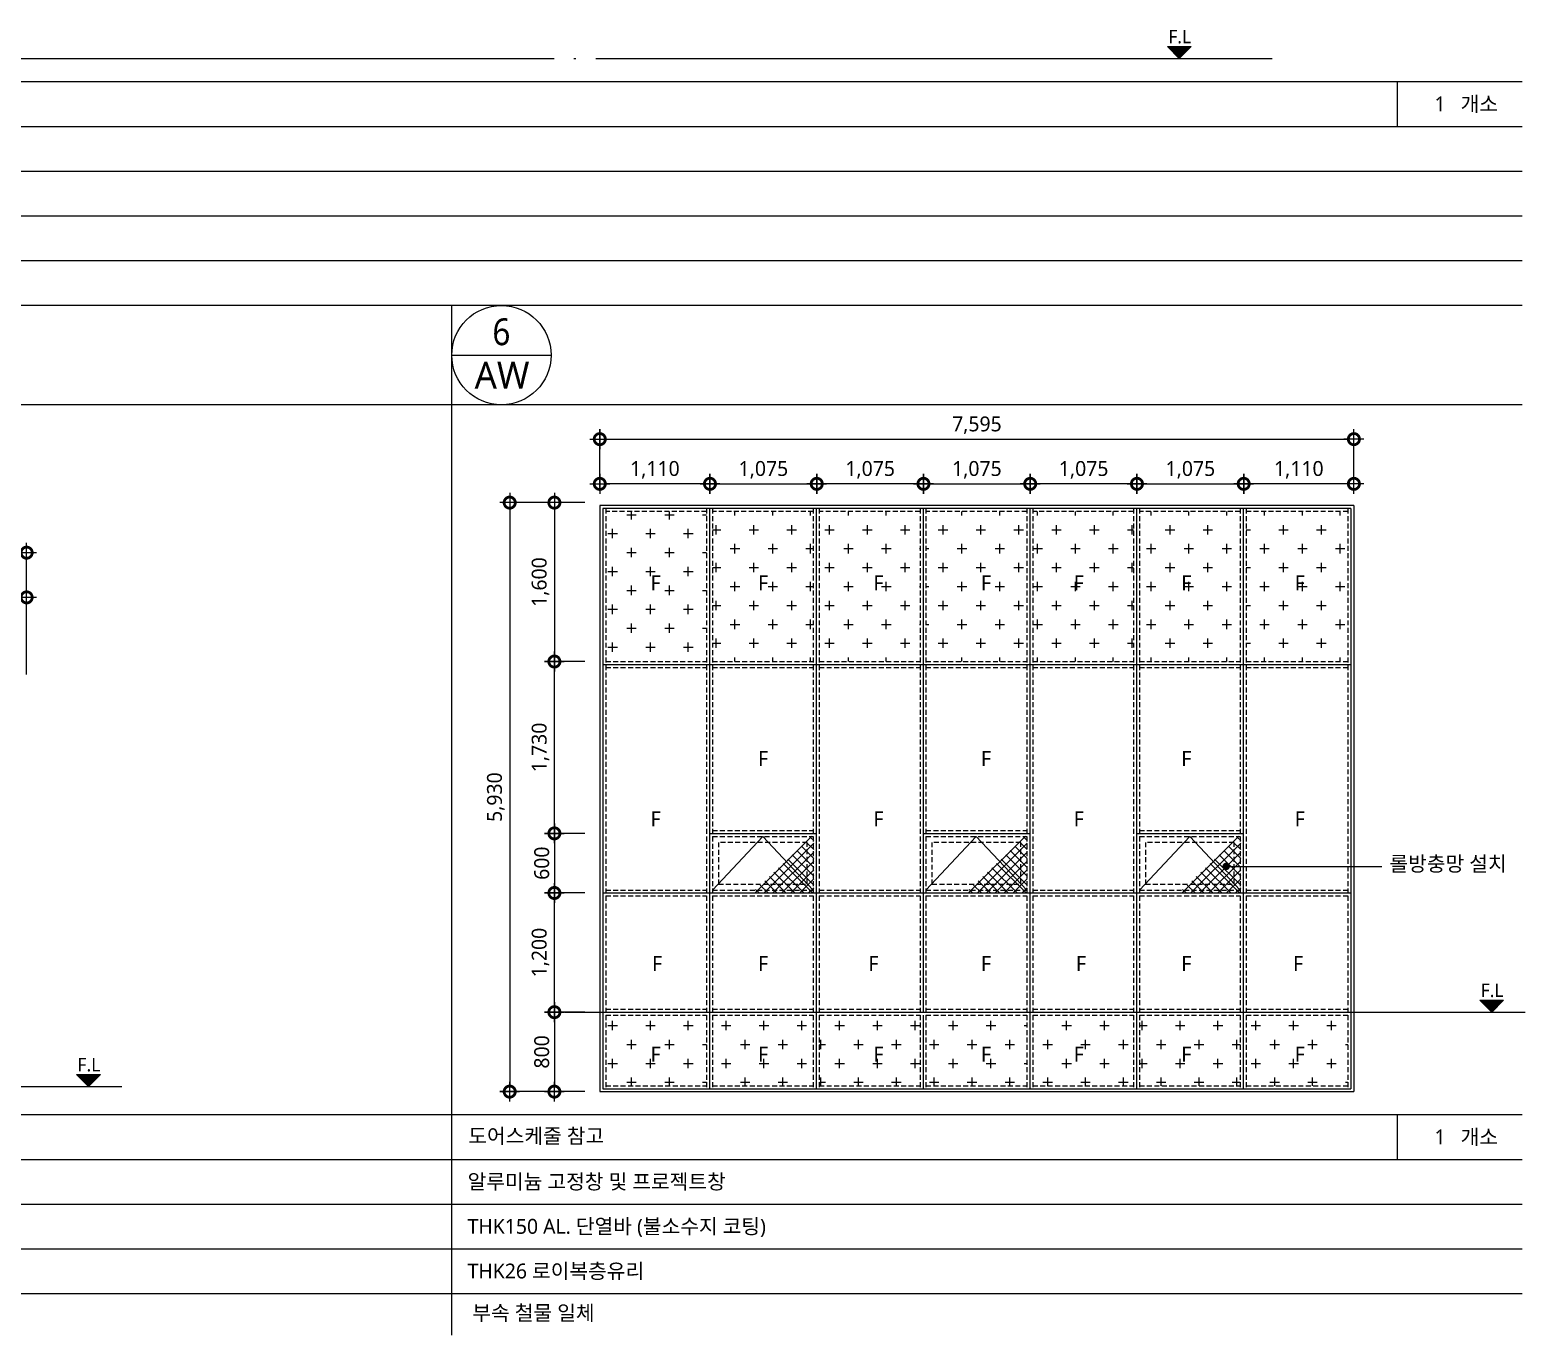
# Model space of a CAD drawing. Header units: millimetres. Extents: x -3 to 459584, y -660938 to -11738.
# Drawn here: x 145470 to 160528, y -146400 to -133260 of the extents above; entities that cross this region are included whole.
import ezdxf
from ezdxf.enums import TextEntityAlignment as Align

# ---------------------------------------------------------------- set-up
doc = ezdxf.new("R2010")
doc.units = ezdxf.units.MM
doc.header["$LTSCALE"] = 200
for name, pattern in [('C10', [102.1, 100, -1, 0.1, -1]), ('CEN-GAUN', [32.2, 30, -1, 0.2, -1]), ('HIDDEN', [0.375, 0.25, -0.125])]:
    doc.linetypes.add(name, pattern=pattern)
doc.layers.get('DEFPOINTS').update_dxf_attribs({"color": 137})
for name, color, linetype in [('3TXT', 3, 'Continuous'), ('A-GRID', 1, 'C10'), ('a-TAG-1', 6, 'Continuous'), ('A-TAG-2', 4, 'Continuous'), ('backpanel', 252, 'Continuous'), ('DIM', 7, 'Continuous'), ('ELE-7', 7, 'Continuous'), ('ELE3', 3, 'Continuous'), ('ELE4', 4, 'Continuous'), ('ELE6', 6, 'Continuous'), ('SYM-LEAD', 6, 'Continuous'), ('TEX', 3, 'Continuous'), ('TEXT', 3, 'Continuous'), ('WIN-OPEN-LINE', 1, 'CEN-GAUN')]:
    doc.layers.add(name, color=color, linetype=linetype)
doc.layers.add('WIN', color=4, linetype='Continuous', lineweight=0)
doc.styles.add('$0$스타일1', font='malgun.ttf')
doc.styles.add('ARIAL', font='malgun.ttf')
doc.styles.add('S1', font='malgun.ttf')
doc.styles.add('스타일1', font='malgun.ttf')
doc.dimstyles.new('CJA-50', dxfattribs={"dimscale": 50, "dimtxt": 3, "dimasz": 1, "dimexe": 2, "dimexo": 3, "dimgap": 1, "dimtad": 1, "dimdec": 0, "dimzin": 1, "dimdsep": 46, "dimlunit": 6, "dimtxsty": 'S1', "dimblk": 'GAUN-DOT', "dimcen": -2, "dimdle": 2, "dimclrd": 256, "dimclre": 256, "dimclrt": 3, "dimadec": 0, "dimazin": 0, "dimtfac": 1, "dimtdec": 0, "dimtix": 1, "dimtmove": 2, "dimatfit": 3, "dimldrblk": 'DOTSMALL', "dimfxl": 1, "dimtolj": 1, "dimtzin": 1, "dimarcsym": 0})
doc.dimstyles.new('DIM-QD 1', dxfattribs={"dimtxt": 3, "dimasz": 1.5, "dimexe": 1, "dimexo": 0, "dimgap": 1, "dimtad": 1, "dimdec": 3, "dimdsep": 46, "dimlunit": 6, "dimtxsty": '$0$스타일1', "dimblk1": 'ARCHTICK', "dimblk2": 'ARCHTICK', "dimsah": 1, "dimcen": 0, "dimclrd": 256, "dimclre": 256, "dimclrt": 3, "dimazin": 2, "dimtfac": 1, "dimtdec": 3, "dimtix": 1, "dimtmove": 2, "dimatfit": 3, "dimldrblk": 'ARCHTICK', "dimfxl": 1, "dimtolj": 1, "dimtzin": 0, "dimarcsym": 0})
pattern_1 = [(0, (6130, -4600), (190.5, 190.5), [95.25, -285.75]), (90, (6177.62, -4647.63), (-190.5, 190.5), [95.25, -285.75])]

# ---------------------------------------------------------------- blocks, each defined once
blk = doc.blocks.new('GAUN-DOT')
at = {"linetype": 'ByBlock'}
for p, q in [((2, 0), (-2, 0)), ((0, -2), (0, 2))]:
    blk.add_line(p, q, dxfattribs=at)
at = {"const_width": 2.25}
blk.add_lwpolyline([(0, 0.28125, 1), (0, -0.28125, 1)], format="xyb", close=True, dxfattribs=at)
blk = doc.blocks.new('*D201')
at = {"layer": 'DEFPOINTS', "color": 0, "transparency": 16777216}
for p in [(145437, -138523), (129842, -139898), (145437, -139898)]:
    blk.add_point(p, dxfattribs=at)
at = {"layer": 'DIM', "lineweight": -2, "transparency": 16777216}
for p, q in [((129842, -139748), (129842, -138423)), ((129892, -138523), (145387, -138523)), ((145437, -139748), (145437, -138423))]:
    blk.add_line(p, q, dxfattribs=at)
at = {"layer": 'DIM', "lineweight": -2, "transparency": 16777216, "xscale": 50, "yscale": 50, "zscale": 50, "rotation": 180}
blk.add_blockref('GAUN-DOT', (129842, -138523), dxfattribs=at)
at = {"layer": 'DIM', "lineweight": -2, "transparency": 16777216, "xscale": 50, "yscale": 50, "zscale": 50}
blk.add_blockref('GAUN-DOT', (145437, -138523), dxfattribs=at)
at = {"layer": 'DIM', "color": 3, "transparency": 16777216, "insert": (137639, -138383), "char_height": 150, "attachment_point": 5, "style": 'S1'}
blk.add_mtext('\\A1;15,595', dxfattribs=at)
blk = doc.blocks.new('_DotSmall')
at = {"color": 0, "linetype": 'ByBlock', "const_width": 0.5}
blk.add_lwpolyline([(-0.0625, 0, 1), (0.0625, 0, 1)], format="xyb", close=True, dxfattribs=at)
blk = doc.blocks.new('dor&win')
at = {"layer": 'a-TAG-1', "ltscale": 0.2}
blk.add_line((-5.5, 0), (5.5, 0), dxfattribs=at)
blk.add_circle((0, 0), 5.5, dxfattribs=at)
at = {"layer": 'a-TAG-1', "color": 3, "style": 'ARIAL'}
for tag, p in [('1', (0, 2.58)), ('FSD', (0.07, -2.22))]:
    blk.add_attdef(tag, text='', height=3, dxfattribs=at).set_placement(p, align=Align.MIDDLE_CENTER)
blk = doc.blocks.new('*D34')
at = {"layer": 'DEFPOINTS', "color": 0, "transparency": 16777216}
for p in [(151209, -138019), (150302, -143949), (151209, -143949)]:
    blk.add_point(p, dxfattribs=at)
at = {"layer": 'DIM', "lineweight": -2, "transparency": 16777216}
for p, q in [((151059, -138019), (150202, -138019)), ((150302, -138069), (150302, -143899)), ((151059, -143949), (150202, -143949))]:
    blk.add_line(p, q, dxfattribs=at)
at = {"layer": 'DIM', "lineweight": -2, "transparency": 16777216, "xscale": 50, "yscale": 50, "zscale": 50}
for p, rotation in [((150302, -138019), 90), ((150302, -143949), 270)]:
    blk.add_blockref('GAUN-DOT', p, dxfattribs=dict(at, rotation=rotation))
at = {"layer": 'DIM', "color": 3, "transparency": 16777216, "insert": (150162, -140984), "char_height": 150, "attachment_point": 5, "rotation": 90, "style": 'S1'}
blk.add_mtext('\\A1;5,930', dxfattribs=at)
blk = doc.blocks.new('*D35')
at = {"layer": 'DEFPOINTS', "color": 0, "transparency": 16777216}
for p in [(151209, -143149), (150752, -143949), (151209, -143949)]:
    blk.add_point(p, dxfattribs=at)
at = {"layer": 'DIM', "lineweight": -2, "transparency": 16777216}
for p, q in [((151059, -143149), (150652, -143149)), ((150752, -143199), (150752, -143899)), ((151059, -143949), (150652, -143949))]:
    blk.add_line(p, q, dxfattribs=at)
at = {"layer": 'DIM', "lineweight": -2, "transparency": 16777216, "xscale": 50, "yscale": 50, "zscale": 50}
for p, rotation in [((150752, -143149), 90), ((150752, -143949), 270)]:
    blk.add_blockref('GAUN-DOT', p, dxfattribs=dict(at, rotation=rotation))
at = {"layer": 'DIM', "color": 3, "transparency": 16777216, "insert": (150625, -143549), "char_height": 150, "attachment_point": 5, "rotation": 90, "style": 'S1'}
blk.add_mtext('\\A1;800', dxfattribs=at)
blk = doc.blocks.new('*D36')
at = {"layer": 'DEFPOINTS', "color": 0, "transparency": 16777216}
for p in [(151209, -138019), (150752, -139619), (151209, -139619)]:
    blk.add_point(p, dxfattribs=at)
at = {"layer": 'DIM', "lineweight": -2, "transparency": 16777216}
for p, q in [((151059, -138019), (150652, -138019)), ((150752, -138069), (150752, -139569)), ((151059, -139619), (150652, -139619))]:
    blk.add_line(p, q, dxfattribs=at)
at = {"layer": 'DIM', "lineweight": -2, "transparency": 16777216, "xscale": 50, "yscale": 50, "zscale": 50}
for p, rotation in [((150752, -138019), 90), ((150752, -139619), 270)]:
    blk.add_blockref('GAUN-DOT', p, dxfattribs=dict(at, rotation=rotation))
at = {"layer": 'DIM', "color": 3, "transparency": 16777216, "insert": (150612, -138819), "char_height": 150, "attachment_point": 5, "rotation": 90, "style": 'S1'}
blk.add_mtext('\\A1;1,600', dxfattribs=at)
blk = doc.blocks.new('*D37')
at = {"layer": 'DEFPOINTS', "color": 0, "transparency": 16777216}
for p in [(150752, -141949), (151209, -141949), (151209, -143149)]:
    blk.add_point(p, dxfattribs=at)
at = {"layer": 'DIM', "lineweight": -2, "transparency": 16777216}
for p, q in [((151059, -141949), (150652, -141949)), ((150752, -143099), (150752, -141999)), ((151059, -143149), (150652, -143149))]:
    blk.add_line(p, q, dxfattribs=at)
at = {"layer": 'DIM', "lineweight": -2, "transparency": 16777216, "xscale": 50, "yscale": 50, "zscale": 50}
for p, rotation in [((150752, -141949), 90), ((150752, -143149), 270)]:
    blk.add_blockref('GAUN-DOT', p, dxfattribs=dict(at, rotation=rotation))
at = {"layer": 'DIM', "color": 3, "transparency": 16777216, "insert": (150612, -142549), "char_height": 150, "attachment_point": 5, "rotation": 90, "style": 'S1'}
blk.add_mtext('\\A1;1,200', dxfattribs=at)
blk = doc.blocks.new('*D38')
at = {"layer": 'DEFPOINTS', "color": 0, "transparency": 16777216}
for p in [(151209, -141349), (150752, -141949), (151209, -141949)]:
    blk.add_point(p, dxfattribs=at)
at = {"layer": 'DIM', "lineweight": -2, "transparency": 16777216}
for p, q in [((151059, -141349), (150652, -141349)), ((150752, -141399), (150752, -141899)), ((151059, -141949), (150652, -141949))]:
    blk.add_line(p, q, dxfattribs=at)
at = {"layer": 'DIM', "lineweight": -2, "transparency": 16777216, "xscale": 50, "yscale": 50, "zscale": 50}
for p, rotation in [((150752, -141349), 90), ((150752, -141949), 270)]:
    blk.add_blockref('GAUN-DOT', p, dxfattribs=dict(at, rotation=rotation))
at = {"layer": 'DIM', "color": 3, "transparency": 16777216, "insert": (150625, -141649), "char_height": 150, "attachment_point": 5, "rotation": 90, "style": 'S1'}
blk.add_mtext('\\A1;600', dxfattribs=at)
blk = doc.blocks.new('*D39')
at = {"layer": 'DEFPOINTS', "color": 0, "transparency": 16777216}
for p in [(150752, -139619), (151209, -139619), (151209, -141349)]:
    blk.add_point(p, dxfattribs=at)
at = {"layer": 'DIM', "lineweight": -2, "transparency": 16777216}
for p, q in [((151059, -139619), (150652, -139619)), ((150752, -141299), (150752, -139669)), ((151059, -141349), (150652, -141349))]:
    blk.add_line(p, q, dxfattribs=at)
at = {"layer": 'DIM', "lineweight": -2, "transparency": 16777216, "xscale": 50, "yscale": 50, "zscale": 50}
for p, rotation in [((150752, -139619), 90), ((150752, -141349), 270)]:
    blk.add_blockref('GAUN-DOT', p, dxfattribs=dict(at, rotation=rotation))
at = {"layer": 'DIM', "color": 3, "transparency": 16777216, "insert": (150612, -140484), "char_height": 150, "attachment_point": 5, "rotation": 90, "style": 'S1'}
blk.add_mtext('\\A1;1,730', dxfattribs=at)
blk = doc.blocks.new('*D40')
at = {"layer": 'DEFPOINTS', "color": 0, "transparency": 16777216}
for p in [(158804, -137380), (151209, -138049), (158804, -138019)]:
    blk.add_point(p, dxfattribs=at)
at = {"layer": 'DIM', "lineweight": -2, "transparency": 16777216}
for p, q in [((151209, -137899), (151209, -137280)), ((158804, -137869), (158804, -137280)), ((151259, -137380), (158754, -137380))]:
    blk.add_line(p, q, dxfattribs=at)
at = {"layer": 'DIM', "lineweight": -2, "transparency": 16777216, "xscale": 50, "yscale": 50, "zscale": 50, "rotation": 180}
blk.add_blockref('GAUN-DOT', (151209, -137380), dxfattribs=at)
at = {"layer": 'DIM', "lineweight": -2, "transparency": 16777216, "xscale": 50, "yscale": 50, "zscale": 50}
blk.add_blockref('GAUN-DOT', (158804, -137380), dxfattribs=at)
at = {"layer": 'DIM', "color": 3, "transparency": 16777216, "insert": (155007, -137240), "char_height": 150, "attachment_point": 5, "style": 'S1'}
blk.add_mtext('\\A1;7,595', dxfattribs=at)
blk = doc.blocks.new('*D41')
at = {"layer": 'DEFPOINTS', "color": 0, "transparency": 16777216}
for p in [(151209, -137830), (151209, -138049), (152319, -138049)]:
    blk.add_point(p, dxfattribs=at)
at = {"layer": 'DIM', "lineweight": -2, "transparency": 16777216}
for p, q in [((151209, -137899), (151209, -137730)), ((152319, -137899), (152319, -137730)), ((152269, -137830), (151259, -137830))]:
    blk.add_line(p, q, dxfattribs=at)
at = {"layer": 'DIM', "lineweight": -2, "transparency": 16777216, "xscale": 50, "yscale": 50, "zscale": 50, "rotation": 180}
blk.add_blockref('GAUN-DOT', (151209, -137830), dxfattribs=at)
at = {"layer": 'DIM', "lineweight": -2, "transparency": 16777216, "xscale": 50, "yscale": 50, "zscale": 50}
blk.add_blockref('GAUN-DOT', (152319, -137830), dxfattribs=at)
at = {"layer": 'DIM', "color": 3, "transparency": 16777216, "insert": (151764, -137689), "char_height": 150, "attachment_point": 5, "style": 'S1'}
blk.add_mtext('\\A1;1,110', dxfattribs=at)
blk = doc.blocks.new('*D42')
at = {"layer": 'DEFPOINTS', "color": 0, "transparency": 16777216}
for p in [(153394, -137830), (152319, -138049), (153394, -138049)]:
    blk.add_point(p, dxfattribs=at)
at = {"layer": 'DIM', "lineweight": -2, "transparency": 16777216}
for p, q in [((152319, -137899), (152319, -137730)), ((153394, -137899), (153394, -137730)), ((152369, -137830), (153344, -137830))]:
    blk.add_line(p, q, dxfattribs=at)
at = {"layer": 'DIM', "lineweight": -2, "transparency": 16777216, "xscale": 50, "yscale": 50, "zscale": 50, "rotation": 180}
blk.add_blockref('GAUN-DOT', (152319, -137830), dxfattribs=at)
at = {"layer": 'DIM', "lineweight": -2, "transparency": 16777216, "xscale": 50, "yscale": 50, "zscale": 50}
blk.add_blockref('GAUN-DOT', (153394, -137830), dxfattribs=at)
at = {"layer": 'DIM', "color": 3, "transparency": 16777216, "insert": (152857, -137689), "char_height": 150, "attachment_point": 5, "style": 'S1'}
blk.add_mtext('\\A1;1,075', dxfattribs=at)
blk = doc.blocks.new('*D43')
at = {"layer": 'DEFPOINTS', "color": 0, "transparency": 16777216}
for p in [(153394, -137830), (153394, -138049), (154469, -138049)]:
    blk.add_point(p, dxfattribs=at)
at = {"layer": 'DIM', "lineweight": -2, "transparency": 16777216}
for p, q in [((153394, -137899), (153394, -137730)), ((154469, -137899), (154469, -137730)), ((154419, -137830), (153444, -137830))]:
    blk.add_line(p, q, dxfattribs=at)
at = {"layer": 'DIM', "lineweight": -2, "transparency": 16777216, "xscale": 50, "yscale": 50, "zscale": 50, "rotation": 180}
blk.add_blockref('GAUN-DOT', (153394, -137830), dxfattribs=at)
at = {"layer": 'DIM', "lineweight": -2, "transparency": 16777216, "xscale": 50, "yscale": 50, "zscale": 50}
blk.add_blockref('GAUN-DOT', (154469, -137830), dxfattribs=at)
at = {"layer": 'DIM', "color": 3, "transparency": 16777216, "insert": (153932, -137689), "char_height": 150, "attachment_point": 5, "style": 'S1'}
blk.add_mtext('\\A1;1,075', dxfattribs=at)
blk = doc.blocks.new('*D44')
at = {"layer": 'DEFPOINTS', "color": 0, "transparency": 16777216}
for p in [(155544, -137830), (155544, -138049), (156619, -138049)]:
    blk.add_point(p, dxfattribs=at)
at = {"layer": 'DIM', "lineweight": -2, "transparency": 16777216}
for p, q in [((155544, -137899), (155544, -137730)), ((156619, -137899), (156619, -137730)), ((156569, -137830), (155594, -137830))]:
    blk.add_line(p, q, dxfattribs=at)
at = {"layer": 'DIM', "lineweight": -2, "transparency": 16777216, "xscale": 50, "yscale": 50, "zscale": 50, "rotation": 180}
blk.add_blockref('GAUN-DOT', (155544, -137830), dxfattribs=at)
at = {"layer": 'DIM', "lineweight": -2, "transparency": 16777216, "xscale": 50, "yscale": 50, "zscale": 50}
blk.add_blockref('GAUN-DOT', (156619, -137830), dxfattribs=at)
at = {"layer": 'DIM', "color": 3, "transparency": 16777216, "insert": (156082, -137689), "char_height": 150, "attachment_point": 5, "style": 'S1'}
blk.add_mtext('\\A1;1,075', dxfattribs=at)
blk = doc.blocks.new('*D45')
at = {"layer": 'DEFPOINTS', "color": 0, "transparency": 16777216}
for p in [(155544, -137830), (154469, -138049), (155544, -138049)]:
    blk.add_point(p, dxfattribs=at)
at = {"layer": 'DIM', "lineweight": -2, "transparency": 16777216}
for p, q in [((154469, -137899), (154469, -137730)), ((155544, -137899), (155544, -137730)), ((154519, -137830), (155494, -137830))]:
    blk.add_line(p, q, dxfattribs=at)
at = {"layer": 'DIM', "lineweight": -2, "transparency": 16777216, "xscale": 50, "yscale": 50, "zscale": 50, "rotation": 180}
blk.add_blockref('GAUN-DOT', (154469, -137830), dxfattribs=at)
at = {"layer": 'DIM', "lineweight": -2, "transparency": 16777216, "xscale": 50, "yscale": 50, "zscale": 50}
blk.add_blockref('GAUN-DOT', (155544, -137830), dxfattribs=at)
at = {"layer": 'DIM', "color": 3, "transparency": 16777216, "insert": (155007, -137689), "char_height": 150, "attachment_point": 5, "style": 'S1'}
blk.add_mtext('\\A1;1,075', dxfattribs=at)
blk = doc.blocks.new('*D46')
at = {"layer": 'DEFPOINTS', "color": 0, "transparency": 16777216}
for p in [(157694, -137830), (156619, -138049), (157694, -138049)]:
    blk.add_point(p, dxfattribs=at)
at = {"layer": 'DIM', "lineweight": -2, "transparency": 16777216}
for p, q in [((156619, -137899), (156619, -137730)), ((157694, -137899), (157694, -137730)), ((156669, -137830), (157644, -137830))]:
    blk.add_line(p, q, dxfattribs=at)
at = {"layer": 'DIM', "lineweight": -2, "transparency": 16777216, "xscale": 50, "yscale": 50, "zscale": 50, "rotation": 180}
blk.add_blockref('GAUN-DOT', (156619, -137830), dxfattribs=at)
at = {"layer": 'DIM', "lineweight": -2, "transparency": 16777216, "xscale": 50, "yscale": 50, "zscale": 50}
blk.add_blockref('GAUN-DOT', (157694, -137830), dxfattribs=at)
at = {"layer": 'DIM', "color": 3, "transparency": 16777216, "insert": (157157, -137689), "char_height": 150, "attachment_point": 5, "style": 'S1'}
blk.add_mtext('\\A1;1,075', dxfattribs=at)
blk = doc.blocks.new('*D47')
at = {"layer": 'DEFPOINTS', "color": 0, "transparency": 16777216}
for p in [(157694, -137830), (157694, -138049), (158804, -138049)]:
    blk.add_point(p, dxfattribs=at)
at = {"layer": 'DIM', "lineweight": -2, "transparency": 16777216}
for p, q in [((157694, -137899), (157694, -137730)), ((158804, -137899), (158804, -137730)), ((158754, -137830), (157744, -137830))]:
    blk.add_line(p, q, dxfattribs=at)
at = {"layer": 'DIM', "lineweight": -2, "transparency": 16777216, "xscale": 50, "yscale": 50, "zscale": 50, "rotation": 180}
blk.add_blockref('GAUN-DOT', (157694, -137830), dxfattribs=at)
at = {"layer": 'DIM', "lineweight": -2, "transparency": 16777216, "xscale": 50, "yscale": 50, "zscale": 50}
blk.add_blockref('GAUN-DOT', (158804, -137830), dxfattribs=at)
at = {"layer": 'DIM', "color": 3, "transparency": 16777216, "insert": (158249, -137689), "char_height": 150, "attachment_point": 5, "style": 'S1'}
blk.add_mtext('\\A1;1,110', dxfattribs=at)
blk = doc.blocks.new('AW-7')
at = {"layer": 'backpanel'}
h = blk.add_hatch(dxfattribs=at)
h.set_pattern_fill('CROSS', color=256, scale=30)
h.set_pattern_definition(pattern_1)
h.paths.add_polyline_path([(1075, 5940), (60, 5940), (60, 4430), (1075, 4430)])
h = blk.add_hatch(dxfattribs=at)
h.set_pattern_fill('CROSS', color=256, scale=30)
h.set_pattern_definition([(0, (-76077.27, 116406.36), (190.5, 190.5), [95.25, -285.75]), (90, (-76029.64, 116358.74), (-190.5, 190.5), [95.25, -285.75])])
h.paths.add_polyline_path([(2150, 5940), (1135, 5940), (1135, 4430), (2150, 4430)])
h.paths.add_polyline_path([(3225, 5940), (2210, 5940), (2210, 4430), (3225, 4430)])
h.paths.add_polyline_path([(4300, 5940), (3285, 5940), (3285, 4430), (4300, 4430)])
h.paths.add_polyline_path([(5375, 5940), (4360, 5940), (4360, 4430), (5375, 4430)])
h.paths.add_polyline_path([(6450, 5940), (5435, 5940), (5435, 4430), (6450, 4430)])
h.paths.add_polyline_path([(7535, 5940), (6510, 5940), (6510, 4430), (7535, 4430)])
h = blk.add_hatch(dxfattribs=at)
h.set_pattern_fill('CROSS', color=256, scale=30)
h.set_pattern_definition(pattern_1)
h.paths.add_polyline_path([(1075, 870), (60, 870), (60, 160), (1075, 160)])
h = blk.add_hatch(dxfattribs=at)
h.set_pattern_fill('CROSS', color=256, scale=30)
h.set_pattern_definition(pattern_1)
h.paths.add_polyline_path([(2150, 870), (1135, 870), (1135, 160), (2150, 160)])
h = blk.add_hatch(dxfattribs=at)
h.set_pattern_fill('CROSS', color=256, scale=30)
h.set_pattern_definition(pattern_1)
h.paths.add_polyline_path([(2217, 160), (3232, 160), (3225, 870), (2210, 870)])
h = blk.add_hatch(dxfattribs=at)
h.set_pattern_fill('CROSS', color=256, scale=30)
h.set_pattern_definition(pattern_1)
h.paths.add_polyline_path([(3285, 160), (4300, 160), (4300, 870), (3285, 870)])
h = blk.add_hatch(dxfattribs=at)
h.set_pattern_fill('CROSS', color=256, scale=30)
h.set_pattern_definition(pattern_1)
h.paths.add_polyline_path([(4360, 160), (5375, 160), (5375, 870), (4360, 870)])
h = blk.add_hatch(dxfattribs=at)
h.set_pattern_fill('CROSS', color=256, scale=30)
h.set_pattern_definition(pattern_1)
h.paths.add_polyline_path([(5435, 160), (6450, 160), (6450, 870), (5435, 870)])
h = blk.add_hatch(dxfattribs=at)
h.set_pattern_fill('CROSS', color=256, scale=30)
h.set_pattern_definition(pattern_1)
h.paths.add_polyline_path([(6510, 160), (7535, 160), (7535, 870), (6510, 870)])
at = {"layer": 'WIN', "color": 6}
for p, q in [((0, 6000), (0, 100)), ((7595, 6000), (0, 6000)), ((30, 5970), (30, 130)), ((7565, 5970), (30, 5970)), ((1105, 5970), (1105, 130)), ((2180, 5970), (2180, 130)), ((3255, 5970), (3255, 900)), ((4330, 5970), (4330, 130)), ((5405, 5970), (5405, 130)), ((6480, 5970), (6480, 130)), ((7565, 5970), (7565, 130)), ((7595, 6000), (7595, 100)), ((30, 4400), (7565, 4400)), ((1105, 2700), (2180, 2700)), ((3255, 2700), (4330, 2700)), ((5405, 2700), (6480, 2700)), ((30, 2100), (7565, 2100)), ((30, 900), (7565, 900)), ((3255, 870), (3255, 130)), ((0, 100), (7595, 100)), ((30, 130), (7565, 130))]:
    blk.add_line(p, q, dxfattribs=at)
at = {"layer": 'WIN', "color": 251, "linetype": 'HIDDEN'}
for p, q in [((60, 5970), (60, 130)), ((1075, 5940), (60, 5940)), ((1075, 5970), (1075, 130)), ((1135, 5970), (1135, 130)), ((2150, 5940), (1135, 5940)), ((2150, 5970), (2150, 130)), ((2210, 5970), (2210, 130)), ((3225, 5940), (2210, 5940)), ((3225, 5970), (3225, 130)), ((3285, 5970), (3285, 130)), ((4300, 5940), (3285, 5940)), ((4300, 5970), (4300, 130)), ((4360, 5970), (4360, 130)), ((5375, 5940), (4360, 5940)), ((5375, 5970), (5375, 130)), ((5435, 5970), (5435, 130)), ((6450, 5940), (5435, 5940)), ((6450, 5970), (6450, 130)), ((6510, 5970), (6510, 130)), ((7535, 5940), (6510, 5940)), ((7535, 5970), (7535, 130)), ((60, 4430), (1075, 4430)), ((60, 4370), (1075, 4370)), ((1135, 4430), (2150, 4430)), ((1135, 4370), (2150, 4370)), ((2210, 4430), (3225, 4430)), ((2210, 4370), (3225, 4370)), ((3285, 4430), (4300, 4430)), ((3285, 4370), (4300, 4370)), ((4360, 4430), (5375, 4430)), ((4360, 4370), (5375, 4370)), ((5435, 4430), (6450, 4430)), ((5435, 4370), (6450, 4370)), ((6510, 4430), (7535, 4430)), ((6510, 4370), (7535, 4370)), ((1135, 2730), (2150, 2730)), ((3285, 2730), (4300, 2730)), ((5435, 2730), (6450, 2730)), ((1135, 2670), (2150, 2670)), ((3285, 2670), (4300, 2670)), ((5435, 2670), (6450, 2670)), ((60, 2130), (1075, 2130)), ((1135, 2130), (2150, 2130)), ((2210, 2130), (3225, 2130)), ((3285, 2130), (4300, 2130)), ((4360, 2130), (5375, 2130)), ((5435, 2130), (6450, 2130)), ((6510, 2130), (7535, 2130)), ((60, 2070), (1075, 2070)), ((1135, 2070), (2150, 2070)), ((2210, 2070), (3225, 2070)), ((3285, 2070), (4300, 2070)), ((4360, 2070), (5375, 2070)), ((5435, 2070), (6450, 2070)), ((6510, 2070), (7535, 2070)), ((60, 930), (1075, 930)), ((1135, 930), (2150, 930)), ((2210, 930), (3225, 930)), ((3285, 930), (4300, 930)), ((4360, 930), (5375, 930)), ((5435, 930), (6450, 930)), ((6510, 930), (7535, 930)), ((60, 870), (1075, 870)), ((1135, 870), (2150, 870)), ((2210, 870), (3225, 870)), ((3285, 870), (4300, 870)), ((4360, 870), (5375, 870)), ((5435, 870), (6450, 870)), ((6510, 870), (7535, 870)), ((60, 160), (1075, 160)), ((1135, 160), (2150, 160)), ((2210, 160), (3225, 160)), ((3285, 160), (4300, 160)), ((4360, 160), (5375, 160)), ((5435, 160), (6450, 160)), ((6510, 160), (7535, 160))]:
    blk.add_line(p, q, dxfattribs=at)
for points in [[(2090, 2610), (1195, 2610), (1195, 2190), (2090, 2190)], [(4240, 2610), (3345, 2610), (3345, 2190), (4240, 2190)], [(6390, 2610), (5495, 2610), (5495, 2190), (6390, 2190)]]:
    blk.add_lwpolyline(points, close=True, dxfattribs=at)
at = {"layer": 'WIN-OPEN-LINE'}
for points in [[(1135, 2130), (1642, 2670), (2150, 2130)], [(3285, 2130), (3792, 2670), (4300, 2130)], [(5435, 2130), (5942, 2670), (6450, 2130)]]:
    blk.add_lwpolyline(points, dxfattribs=at)
blk = doc.blocks.new('_ArchTick')
at = {"color": 0, "linetype": 'ByBlock', "const_width": 0.15}
blk.add_lwpolyline([(-0.5, -0.5), (0.5, 0.5)], dxfattribs=at)
blk = doc.blocks.new('*D297')
at = {"layer": 'DEFPOINTS', "color": 0, "transparency": 16777216}
for p in [(144322, -138973), (144322, -139898), (145437, -139898)]:
    blk.add_point(p, dxfattribs=at)
at = {"layer": 'DIM', "lineweight": -2, "transparency": 16777216}
for p, q in [((144322, -139748), (144322, -138873)), ((145387, -138973), (144372, -138973)), ((145437, -139748), (145437, -138873))]:
    blk.add_line(p, q, dxfattribs=at)
at = {"layer": 'DIM', "lineweight": -2, "transparency": 16777216, "xscale": 50, "yscale": 50, "zscale": 50, "rotation": 180}
blk.add_blockref('GAUN-DOT', (144322, -138973), dxfattribs=at)
at = {"layer": 'DIM', "lineweight": -2, "transparency": 16777216, "xscale": 50, "yscale": 50, "zscale": 50}
blk.add_blockref('GAUN-DOT', (145437, -138973), dxfattribs=at)
at = {"layer": 'DIM', "color": 3, "transparency": 16777216, "insert": (144879, -138833), "char_height": 150, "attachment_point": 5, "style": 'S1'}
blk.add_mtext('\\A1;1,115', dxfattribs=at)

msp = doc.modelspace()

# ---------------------------------------------------------------- hatches: boundary and pattern name
h = msp.add_hatch()
h.set_pattern_fill('ANSI37', color=252, scale=20)
h.set_pattern_definition([(45, (58590.746, -146778.194), (-44.90128, 44.90128), []), (135, (58590.746, -146778.194), (-44.90128, -44.90128), [])])
h.paths.add_polyline_path([(153364.3, -141949.2), (153364.3, -141359.2), (152740.7, -141949.2)])
h = msp.add_hatch()
h.set_pattern_fill('ANSI37', color=252, scale=20)
h.set_pattern_definition([(45, (60740.746, -146778.194), (-44.90128, 44.90128), []), (135, (60740.746, -146778.194), (-44.90128, -44.90128), [])])
h.paths.add_polyline_path([(155514.3, -141949.2), (155514.3, -141359.2), (154890.7, -141949.2)])
h = msp.add_hatch()
h.set_pattern_fill('ANSI37', color=252, scale=20)
h.set_pattern_definition([(45, (62890.746, -146778.194), (-44.90128, 44.90128), []), (135, (62890.746, -146778.194), (-44.90128, -44.90128), [])])
h.paths.add_polyline_path([(157664.3, -141949.2), (157664.3, -141359.2), (157040.7, -141949.2)])

# ---------------------------------------------------------------- linework, layer by layer
at = {"layer": 'A-GRID'}
for p, q in [((130748.5, -133548), (157980, -133548)), ((150858.1, -143149.2), (160528, -143149.2)), ((129074.9, -143898), (146396.1, -143898))]:
    msp.add_line(p, q, dxfattribs=at)
at = {"layer": 'A-TAG-2', "color": 7}
msp.add_line((160500, -137034.1), (126150, -137034.1), dxfattribs=at)
at = {"layer": 'ELE-7'}
for p, q in [((157045, -133548), (156925, -133428)), ((156925, -133428), (157165, -133428)), ((157045, -133548), (157165, -133428)), ((157045, -133548), (157165, -133428)), ((160191.7, -143149.2), (160071.7, -143029.2)), ((160071.7, -143029.2), (160311.7, -143029.2)), ((160191.7, -143149.2), (160311.7, -143029.2)), ((160191.7, -143149.2), (160311.7, -143029.2)), ((146059.8, -143898), (145939.8, -143778)), ((145939.8, -143778), (146179.8, -143778)), ((146059.8, -143898), (146179.8, -143778)), ((146059.8, -143898), (146179.8, -143778))]:
    msp.add_line(p, q, dxfattribs=at)
for points in [[(157045, -133548, 0, 240, 0), (157045, -133428, 240, 240, 0)], [(160191.7, -143149.2, 0, 240, 0), (160191.7, -143029.2, 240, 240, 0)], [(146059.8, -143898, 0, 240, 0), (146059.8, -143778, 240, 240, 0)]]:
    msp.add_lwpolyline(points, format="xyseb", dxfattribs=at)
at = {"layer": 'ELE3'}
msp.add_line((160500, -136034.1), (126150, -136034.1), dxfattribs=at)
at = {"layer": 'ELE4'}
msp.add_line((149715.7, -136034.1), (149715.7, -146400), dxfattribs=at)
at = {"layer": 'ELE6'}
for p, q in [((160497.2, -133784.1), (126147.2, -133784.1)), ((159240.5, -133784.1), (159240.5, -134234.1)), ((160497.2, -134234.1), (126147.2, -134234.1)), ((160497.2, -134684.1), (126147.2, -134684.1)), ((160497.2, -135134.1), (126147.2, -135134.1)), ((160497.2, -135584.1), (126147.2, -135584.1)), ((160497.2, -144184.1), (126147.2, -144184.1)), ((159240.5, -144184.1), (159240.5, -144634.1)), ((160497.2, -144634.1), (126147.2, -144634.1)), ((160497.2, -145084.1), (126147.2, -145084.1)), ((160497.2, -145534.1), (126147.2, -145534.1)), ((160497.2, -145984.1), (126147.2, -145984.1))]:
    msp.add_line(p, q, dxfattribs=at)

# ---------------------------------------------------------------- block references
msp.add_blockref('AW-7', (151209.3, -144049.2))
at = {"layer": 'a-TAG-1'}
ref = msp.add_blockref('dor&win', (150218.5, -136534.1), dxfattribs=dict(at, xscale=90.90909090894274, yscale=90.90909090894274, zscale=90.90909090894274))
ref.add_attrib('1', '6', dxfattribs={"color": 3, "height": 270, "style": 'S1', "width": 0.9}).set_placement((150218.5, -136299.2), align=Align.MIDDLE_CENTER)
ref.add_attrib('FSD', 'AW', dxfattribs={"color": 3, "height": 270, "style": 'S1'}).set_placement((150224.6, -136736.2), align=Align.MIDDLE_CENTER)

# ---------------------------------------------------------------- texts
at = {"layer": '3TXT', "color": 3, "style": '스타일1'}
for p in [(151720.5, -138901.9, 0), (152803.4, -138901.9, 0), (153964.7, -138901.9, 0), (155047.6, -138901.9, 0), (155982.3, -138901.9, 0), (157065.2, -138901.9, 0), (158208.8, -138901.9, 0), (152803.4, -140669.6, 0), (155047.6, -140669.6, 0), (157065.2, -140669.6, 0), (151720.5, -141277.6, 0), (153964.7, -141277.6, 0), (155982.3, -141277.6, 0), (158208.8, -141277.6, 0), (151736.3, -142732.9, 0), (152803.4, -142732.9, 0), (153914.9, -142732.9, 0), (155047.6, -142732.9, 0), (156004.6, -142732.9, 0), (157065.2, -142732.9, 0), (158190.6, -142732.9, 0), (151720.5, -143646.4, 0), (152803.4, -143646.4, 0), (153964.7, -143646.4, 0), (155047.6, -143646.4, 0), (155982.3, -143646.4, 0), (157065.2, -143646.4, 0), (158208.8, -143646.4, 0)]:
    msp.add_text('F', height=150, dxfattribs=at).set_placement(p)
at = {"layer": 'TEX'}
for s, height, style, p in [('F.L', 135, '스타일1', (156934.1, -133395)), ('F.L', 135, '스타일1', (160080.8, -142996.2)), ('F.L', 135, '스타일1', (145948.9, -143745)), ('도어스케줄 참고', 150, 'S1', (149885.3, -144470.1)), ('알루미늄 고정창 및 프로젝트창', 150, 'S1', (149878.3, -144930.1)), ('THK150 AL. 단열바 (불소수지 코팅)', 150, 'S1', (149878.3, -145380.1)), ('THK26 로이복층유리', 150, 'S1', (149878.3, -145830.1)), ('부속 철물 일체', 150, 'S1', (149925.8, -146251.7))]:
    msp.add_text(s, height=height, dxfattribs=dict(at, style=style)).set_placement(p)
at = {"layer": 'TEX', "style": 'S1'}
for s, p in [('1', (159728, -134080.1)), ('개소', (160255.1, -134080.1)), ('1', (159728, -144480.1)), ('개소', (160255.1, -144480.1))]:
    msp.add_text(s, height=150, dxfattribs=at).set_placement(p, align=Align.RIGHT)
at = {"layer": 'TEXT', "color": 3, "style": '스타일1'}
msp.add_text('롤방충망 설치', height=150, dxfattribs=at).set_placement((159162.2, -141729.8))

# ---------------------------------------------------------------- dimensions: what is measured, and where the dimension line sits
at = {"layer": 'DIM'}
for base, p1, p2, angle, picture, middle in [((158804.3, -137379.9), (151209.3, -138049.2), (158804.3, -138019.2), 180, '*D40', (155006.8, -137239.8)), ((153394.3, -137829.9), (152319.3, -138049.2), (153394.3, -138049.2), 180, '*D42', (152856.8, -137689.4)), ((155544.3, -137829.9), (154469.3, -138049.2), (155544.3, -138049.2), 180, '*D45', (155006.8, -137689.4)), ((157694.3, -137829.9), (156619.3, -138049.2), (157694.3, -138049.2), 180, '*D46', (157156.8, -137689.4)), ((150302.2, -143949.2), (151209.3, -138019.2), (151209.3, -143949.2), 90, '*D34', (150162.2, -140984.2)), ((150752.2, -139619.2), (151209.3, -138019.2), (151209.3, -139619.2), 90, '*D36', (150611.8, -138819.2)), ((145436.9, -138523.1), (129841.9, -139898), (145436.9, -139898), 180, '*D201', (137639.4, -138382.6)), ((144321.9, -138973.1), (145436.9, -139898), (144321.9, -139898), 0, '*D297', (144879.4, -138832.6)), ((150752.2, -139619.2), (151209.3, -141349.2), (151209.3, -139619.2), 270, '*D39', (150611.8, -140484.2)), ((150752.2, -141949.2), (151209.3, -141349.2), (151209.3, -141949.2), 90, '*D38', (150624.7, -141649.2)), ((150752.2, -141949.2), (151209.3, -143149.2), (151209.3, -141949.2), 270, '*D37', (150611.8, -142549.2)), ((150752.2, -143949.2), (151209.3, -143149.2), (151209.3, -143949.2), 90, '*D35', (150624.7, -143549.2))]:
    dim = msp.add_linear_dim(base=base, p1=p1, p2=p2, angle=angle, dimstyle='CJA-50', dxfattribs=at)
    dim.commit()
    dim.dimension.update_dxf_attribs({"geometry": picture, "text_midpoint": middle})
for base, p1, p2, picture, middle in [((151209.3, -137829.9), (152319.3, -138049.2), (151209.3, -138049.2), '*D41', (151764.3, -137689.4)), ((153394.3, -137829.9), (154469.3, -138049.2), (153394.3, -138049.2), '*D43', (153931.8, -137689.4)), ((155544.3, -137829.9), (156619.3, -138049.2), (155544.3, -138049.2), '*D44', (156081.8, -137689.4)), ((157694.3, -137829.9), (158804.3, -138049.2), (157694.3, -138049.2), '*D47', (158249.3, -137689.4))]:
    dim = msp.add_linear_dim(base=base, p1=p1, p2=p2, dimstyle='CJA-50', dxfattribs=at)
    dim.commit()
    dim.dimension.update_dxf_attribs({"geometry": picture, "text_midpoint": middle})

# ---------------------------------------------------------------- leaders
at = {"layer": 'SYM-LEAD'}
msp.add_leader([(157517.4, -141681.6), (159086.7, -141681.6)], dimstyle='DIM-QD 1', override={"dimscale": 50, "dimtad": 0, "dimclrd": 6, "dimldrblk": 'Dot'}, dxfattribs=at)

doc.saveas('drawing.dxf')
